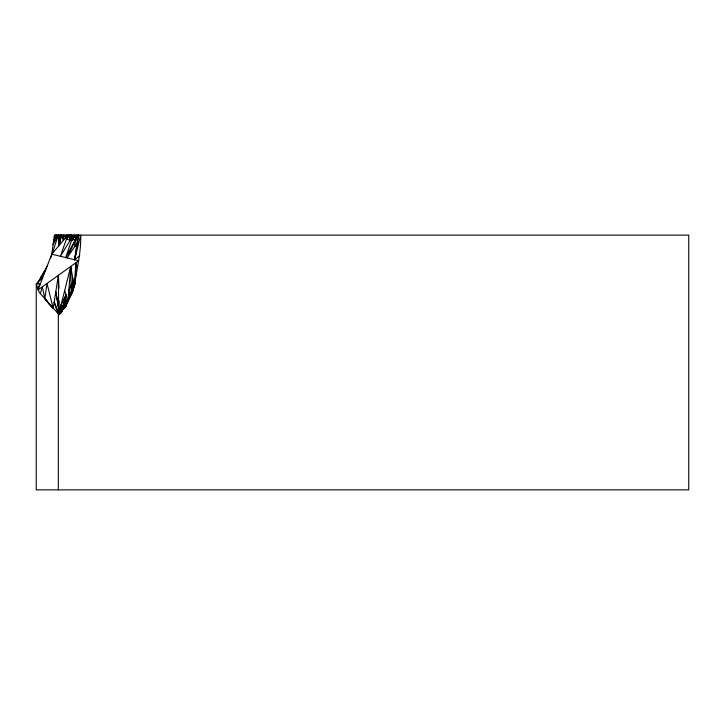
<?xml version="1.0" encoding="UTF-8"?>
<svg xmlns="http://www.w3.org/2000/svg" width="725" height="725" viewBox="0 0 725 725"><rect width="100%" height="100%" fill="white"/><g stroke="black" fill="none" stroke-linecap="round" stroke-linejoin="round"><path stroke-width="1.09" d="M74.041 287.163C76.678 269.917 81.118 252.817 80.72 235.136L74.602 259.749L79.777 255.644M68.241 235.136L66.519 238.86L70.117 240.464L70.144 235.136L71.095 238.86L72.038 235.136M74.63 284.263L74.557 284.943L74.675 282.243L74.467 285.487L74.693 279.388L74.358 286.003M74.557 284.943L74.575 283.865L74.621 284.399M74.648 284.137L74.675 282.243M74.548 285.007L74.575 283.865M59.115 301.201L58.326 315.103L58.326 489.864M65.25 307.472L65.576 305.624L65.25 307.472L62.232 309.765C62.848 311.877 57.855 316.553 59.178 312.711L59.078 314.351M57.801 235.136L56.26 238.86L56.26 235.136L55.843 236.993L55.671 235.136L55.888 236.069M59.604 314.088L59.704 310.599L59.704 313.862L61.099 309.004L60.356 313.653M74.331 286.121L74.349 284.173M72.273 289.928L72.065 293.063L65.522 306.865M58.725 314.868L58.353 275.328L53.233 308.352L39.259 292.329L36.25 283.919L42.648 277.856L40.428 278.246L43.844 272.401L37.111 283.421L40.337 283.883L37.528 288.713M67.416 235.136L65.622 237.755L63.909 235.136L63.41 240.374L61.697 235.136L58.997 245.603L59.74 235.136M63.664 308.968L63.954 306.938L64.326 308.442L65.005 307.654L65.957 294.685L61.099 305.017L59.704 313.862M74.276 286.339L75.889 262.758L77.43 267.425M55.762 236.069L55.834 235.136M56.55 235.136L56.26 238.86L55.426 235.136L53.079 244.66L58.308 235.136L58.997 245.603L61.199 235.136M64.706 290.625L67.969 301.219L70.769 266.428L74.158 286.774M62.776 235.136L62.549 237.755L63.211 235.136L63.41 240.374M56.26 235.136L56.097 236.993L56.097 235.136L56.178 236.069M71.05 284.853L68.839 290.39L71.195 294.685L72.708 278.074L72.853 290.961L72.065 293.063L71.73 288.795L72.817 291.051M74.757 246.527L77.439 243.274L74.757 246.527L75.346 240.464L78.409 236.024M60.791 235.136L58.997 245.603L60.048 235.136M64.326 308.442L65.25 304.328L62.658 309.548L63.057 305.624L61.38 312.439M68.748 299.262L68.993 296.878L69.537 297.785L70.017 292.538L67.969 301.219M61.489 312.276L61.625 311.025M70.597 235.136L71.095 238.86L71.539 235.136M56.722 235.136L56.26 238.86L55.943 235.136M58.77 314.858L58.915 313.762M74.675 283.828L76.198 272.029L75.889 262.758M58.997 245.603L60.383 235.136M64.987 235.136L65.622 237.755L65.966 235.136M51.493 256.097L54.402 235.136L688.75 235.136L688.75 489.864L36.25 489.864L36.25 283.919L40.337 283.883M75.772 254.403L74.602 259.749L78.2 235.136M59.178 312.711L58.906 314.505M67.18 303.168L67.661 300.241L66.401 304.083L67.362 299.262L65.005 307.654M74.602 259.749L78.844 235.136M58.933 314.541L59.704 310.599M46.454 300.277L44.814 298.546L42.34 286.801L40.337 293.716M61.725 311.687L63.057 305.624L61.779 311.351L62.858 307.59L62.069 310.291M62.658 309.548L65.957 294.685L61.099 312.983L61.099 305.017M66.093 305.089L66.881 301.673L65.576 306.593L65.576 305.624M65.839 306.059L66.881 301.673M59.26 314.061L59.704 312.23M65.576 306.593L67.362 299.262M50.614 258.381L58.308 235.136M62.232 309.765L62.858 307.59M72.853 290.961L74.004 287.254M65.622 237.755L66.492 235.136M51.203 306.267L49.916 304.482L51.747 306.829M51.756 254.185L38.017 289.9L78.69 260.746L51.756 254.185L67.824 235.136L60.411 256.297L73.379 235.136L65.685 257.583L77.865 235.136L75.79 236.993L76.678 235.136M42.068 275.681L47.134 266.202M47.161 301.283L46.509 300.522M74.793 235.136L73.642 237.8L74.095 235.136L71.548 240.464L75.844 238.86L75.735 235.136L71.548 240.464M77.865 235.136L67.099 257.928L78.146 241.479M70.117 240.464L69.972 235.136L66.519 238.86L68.784 235.136M40.428 278.246L45.648 270.072L42.956 273.552L44.578 271.494M78.527 236.658L75.346 240.464L78.101 238.661M66.519 238.86L69.79 235.136M47.089 301.201L49.789 304.835L44.814 298.546L47.025 283.448L53.233 308.352M51.647 306.711L51.276 306.068L59.042 314.505M58.426 315.303L70.769 266.428L71.195 294.685M58.924 313.309L54.203 302.089L57.565 312.81M59.078 309.62L58.263 305.288L59.015 310.3M59.024 309.43L55.798 291.84L59.051 311.079M58.353 275.328L59.069 288.351M58.589 306.403L58.933 313.282M71.059 235.136L71.095 238.86M55.798 235.598L55.725 235.136L55.798 235.598"/></g></svg>
